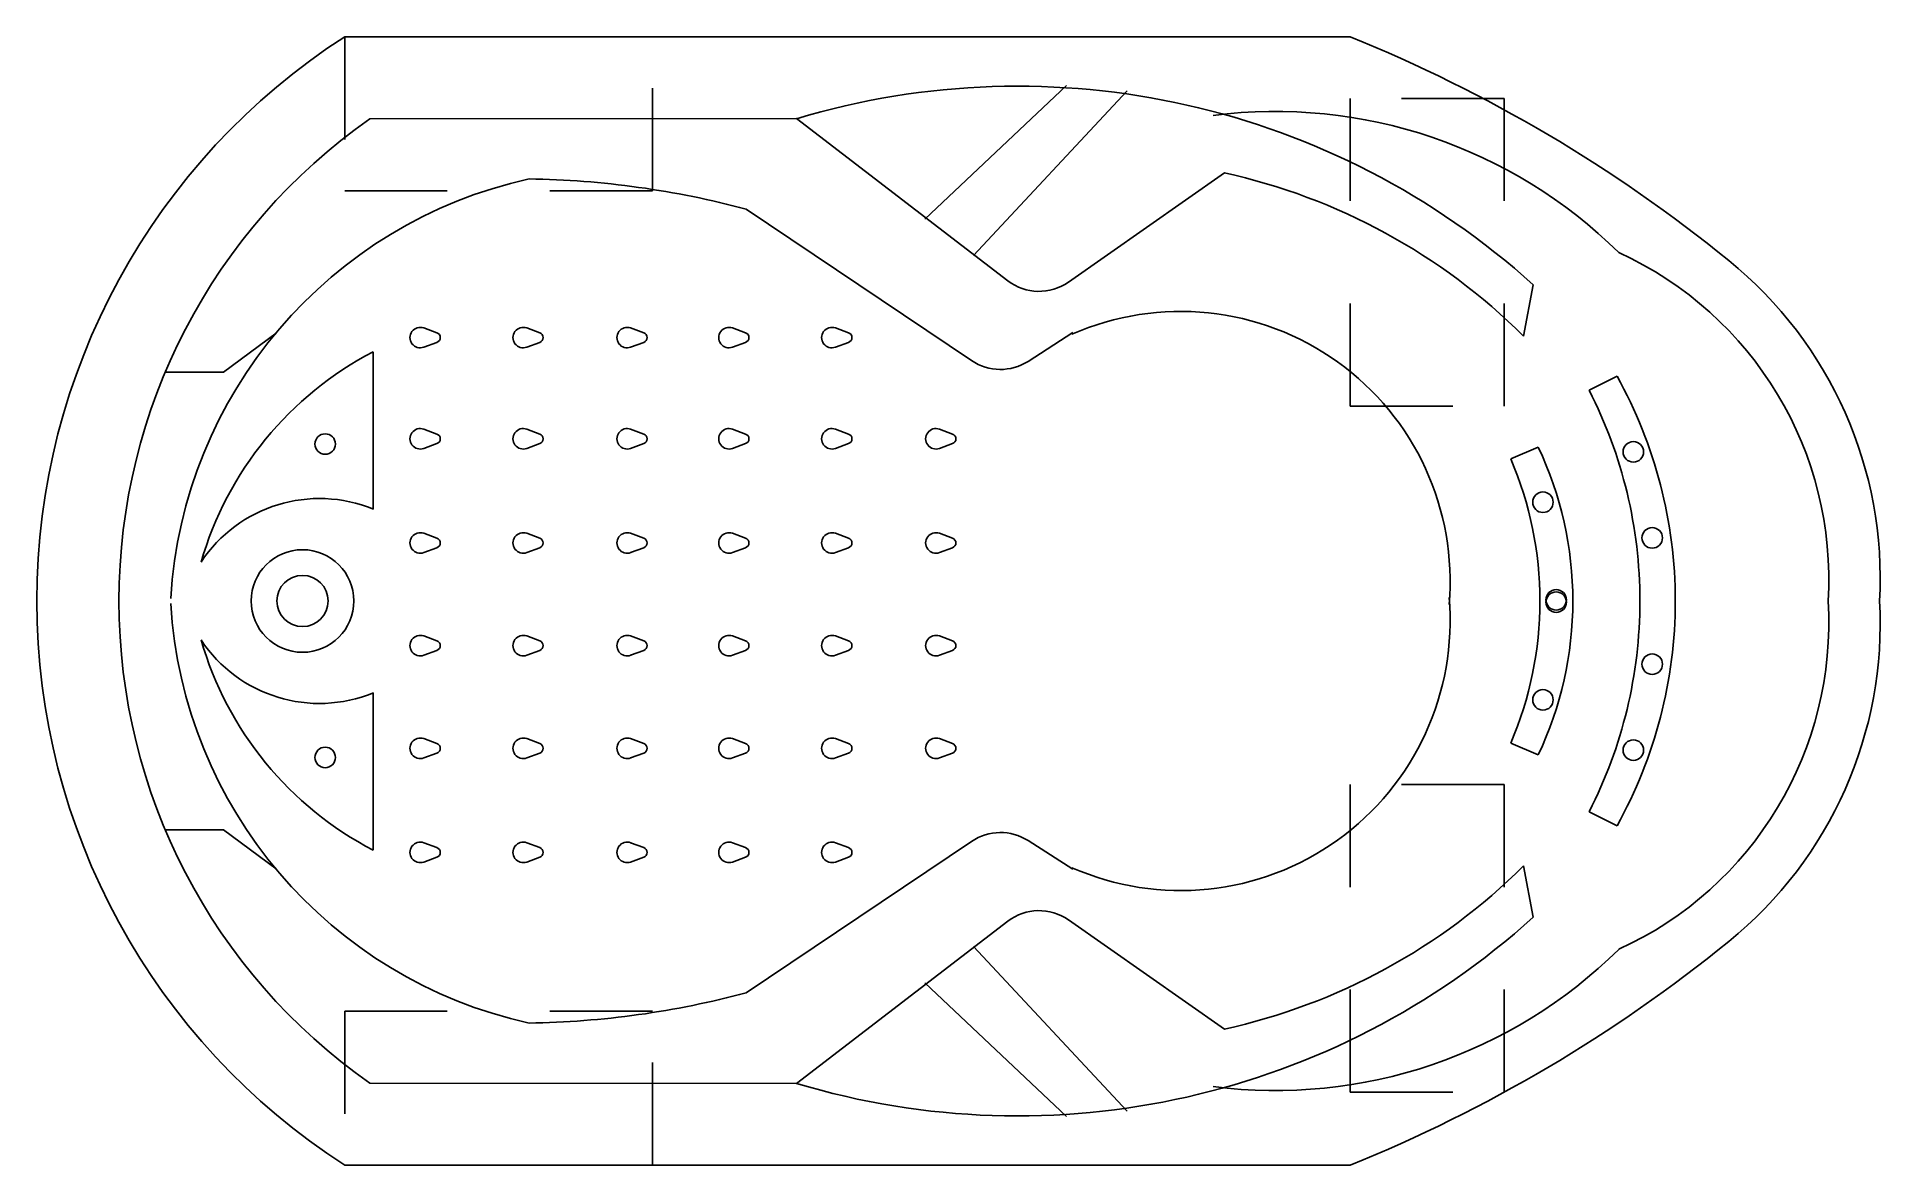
# Model space of a CAD drawing. Header units: millimetres. Extents: x 669.18 to 670.98, y 758.97 to 760.07.
import ezdxf

# ---------------------------------------------------------------- set-up
doc = ezdxf.new("R2010")
doc.units = ezdxf.units.MM
doc.linetypes.add('HIDDEN2', pattern=[0.1875, 0.125, -0.0625])
doc.layers.add('Acqualife', color=3, linetype='Continuous')

msp = doc.modelspace()

# ---------------------------------------------------------------- linework, layer by layer
at = {"layer": 'Acqualife'}
for p, q in [((670.4613, 760.0682), (669.4813, 760.0682)), ((670.4613, 758.9682), (669.4813, 758.9682))]:
    msp.add_line(p, q, dxfattribs=at)
at = {"layer": 'Acqualife', "color": 1, "linetype": 'HIDDEN2', "ltscale": 0.25}
for p, q in [((669.7813, 760.0682), (669.4813, 760.0682)), ((669.4813, 760.0682), (669.4813, 759.9182)), ((669.7813, 759.9182), (669.7813, 760.0682)), ((670.4613, 760.0082), (670.4613, 759.7082)), ((670.6113, 760.0082), (670.4613, 760.0082)), ((670.6113, 759.7082), (670.6113, 760.0082)), ((669.4813, 759.9182), (669.7813, 759.9182)), ((670.4613, 759.7082), (670.6113, 759.7082)), ((670.4613, 759.3393), (670.4613, 759.0393)), ((670.6113, 759.3393), (670.4613, 759.3393)), ((670.6113, 759.0393), (670.6113, 759.3393)), ((669.7813, 759.1182), (669.4813, 759.1182)), ((669.4813, 759.1182), (669.4813, 758.9682)), ((669.7813, 758.9682), (669.7813, 759.1182)), ((670.4613, 759.0393), (670.6113, 759.0393)), ((669.4813, 758.9682), (669.7813, 758.9682))]:
    msp.add_line(p, q, dxfattribs=at)
at = {"layer": 'Acqualife', "color": 2}
for p, q in [((669.9216, 759.9885), (669.5057, 759.9882)), ((670.6302, 759.7765), (670.6397, 759.8264)), ((670.7213, 759.7374), (670.6942, 759.7236)), ((670.6445, 759.6682), (670.6178, 759.6567)), ((670.6445, 759.3682), (670.6178, 759.3797)), ((670.7213, 759.2989), (670.6942, 759.3128)), ((670.6302, 759.2599), (670.6397, 759.21)), ((669.9216, 759.0479), (669.5057, 759.0482))]:
    msp.add_line(p, q, dxfattribs=at)
at = {"layer": 'Acqualife', "color": 1}
for p, q in [((669.5584, 759.7844), (669.5712, 759.7797)), ((669.6587, 759.7844), (669.6715, 759.7797)), ((669.76, 759.7844), (669.7728, 759.7797)), ((669.8592, 759.7844), (669.872, 759.7797)), ((669.9596, 759.7844), (669.9724, 759.7797)), ((669.5092, 759.6076), (669.5092, 759.7612)), ((669.5584, 759.7656), (669.5712, 759.7703)), ((669.6587, 759.7656), (669.6715, 759.7703)), ((669.76, 759.7656), (669.7728, 759.7703)), ((669.8592, 759.7656), (669.872, 759.7703)), ((669.9596, 759.7656), (669.9724, 759.7703)), ((669.5584, 759.6857), (669.5712, 759.681)), ((669.6587, 759.6857), (669.6715, 759.681)), ((669.76, 759.6857), (669.7728, 759.681)), ((669.8592, 759.6857), (669.872, 759.681)), ((669.9596, 759.6857), (669.9724, 759.681)), ((670.0609, 759.6857), (670.0737, 759.681)), ((669.5584, 759.6669), (669.5712, 759.6716)), ((669.6587, 759.6669), (669.6715, 759.6716)), ((669.76, 759.6669), (669.7728, 759.6716)), ((669.8592, 759.6669), (669.872, 759.6716)), ((669.9596, 759.6669), (669.9724, 759.6716)), ((670.0609, 759.6669), (670.0737, 759.6716)), ((669.5584, 759.5842), (669.5712, 759.5795)), ((669.6587, 759.5842), (669.6715, 759.5795)), ((669.76, 759.5842), (669.7728, 759.5795)), ((669.8592, 759.5842), (669.872, 759.5795)), ((669.9596, 759.5842), (669.9724, 759.5795)), ((670.0609, 759.5842), (670.0737, 759.5795)), ((669.5584, 759.5654), (669.5712, 759.5701)), ((669.6587, 759.5654), (669.6715, 759.5701)), ((669.76, 759.5654), (669.7728, 759.5701)), ((669.8592, 759.5654), (669.872, 759.5701)), ((669.9596, 759.5654), (669.9724, 759.5701)), ((670.0609, 759.5654), (670.0737, 759.5701)), ((669.5584, 759.4841), (669.5712, 759.4794)), ((669.5584, 759.4653), (669.5712, 759.47)), ((669.6587, 759.4841), (669.6715, 759.4794)), ((669.6587, 759.4653), (669.6715, 759.47)), ((669.76, 759.4841), (669.7728, 759.4794)), ((669.76, 759.4653), (669.7728, 759.47)), ((669.8592, 759.4841), (669.872, 759.4794)), ((669.8592, 759.4653), (669.872, 759.47)), ((669.9596, 759.4841), (669.9724, 759.4794)), ((669.9596, 759.4653), (669.9724, 759.47)), ((670.0609, 759.4841), (670.0737, 759.4794)), ((670.0609, 759.4653), (670.0737, 759.47)), ((669.5092, 759.4288), (669.5092, 759.2752)), ((669.5584, 759.384), (669.5712, 759.3793)), ((669.6587, 759.384), (669.6715, 759.3793)), ((669.76, 759.384), (669.7728, 759.3793)), ((669.8592, 759.384), (669.872, 759.3793)), ((669.9596, 759.384), (669.9724, 759.3793)), ((670.0609, 759.384), (670.0737, 759.3793)), ((669.5584, 759.3652), (669.5712, 759.3699)), ((669.6587, 759.3652), (669.6715, 759.3699)), ((669.76, 759.3652), (669.7728, 759.3699)), ((669.8592, 759.3652), (669.872, 759.3699)), ((669.9596, 759.3652), (669.9724, 759.3699)), ((670.0609, 759.3652), (670.0737, 759.3699)), ((669.5584, 759.2825), (669.5712, 759.2778)), ((669.6587, 759.2825), (669.6715, 759.2778)), ((669.76, 759.2825), (669.7728, 759.2778)), ((669.8592, 759.2825), (669.872, 759.2778)), ((669.9596, 759.2825), (669.9724, 759.2778)), ((669.5584, 759.2637), (669.5712, 759.2684)), ((669.6587, 759.2637), (669.6715, 759.2684)), ((669.76, 759.2637), (669.7728, 759.2684)), ((669.8592, 759.2637), (669.872, 759.2684)), ((669.9596, 759.2637), (669.9724, 759.2684))]:
    msp.add_line(p, q, dxfattribs=at)
at = {"layer": 'Acqualife', "color": 2}
for points in [[(670.1847, 760.0208), (670.0467, 759.8905)], [(670.2439, 760.0155), (670.094, 759.855)], [(669.4145, 759.7792), (669.3633, 759.7413), (669.3064, 759.7413)], [(669.4145, 759.2572), (669.3633, 759.2951), (669.3064, 759.2951)], [(670.2439, 759.0209), (670.094, 759.1814)], [(670.1847, 759.0156), (670.0467, 759.1459)]]:
    msp.add_lwpolyline(points, dxfattribs=at)
for points in [[(670.3387, 759.9355), (670.1867, 759.8291, -0.327483), (670.1276, 759.8304), (669.9216, 759.9885)], [(670.3387, 759.1009), (670.1867, 759.2073, 0.327483), (670.1276, 759.206), (669.9216, 759.0479)]]:
    msp.add_lwpolyline(points, format="xyb", dxfattribs=at)
at = {"layer": 'Acqualife', "color": 1}
for points in [[(670.1911, 759.7798), (670.1473, 759.7518, -0.299383), (670.0923, 759.7526), (669.8726, 759.9001)], [(670.1911, 759.2566), (670.1473, 759.2846, 0.299383), (670.0923, 759.2838), (669.8726, 759.1363)]]:
    msp.add_lwpolyline(points, format="xyb", dxfattribs=at)
for centre, radius in [((669.4623, 759.6712), 0.01), ((670.7372, 759.6636), 0.01), ((670.6491, 759.6145), 0.01), ((670.7556, 759.5797), 0.01), ((669.4402, 759.5182), 0.05), ((669.4402, 759.5182), 0.025), ((669.4402, 759.5182), 0.025), ((670.662, 759.5193), 0.01), ((670.662, 759.5171), 0.01), ((670.7556, 759.4566), 0.01), ((670.6491, 759.4218), 0.01), ((670.7372, 759.3728), 0.01), ((669.4623, 759.3657), 0.01)]:
    msp.add_circle(centre, radius, dxfattribs=at)
at = {"layer": 'Acqualife'}
for centre, radius, start, end in [((669.8355, 759.5182), 0.6542, 122.7791, 180), ((669.9201, 758.7322), 1.4415, 50.8533, 67.9467), ((670.5787, 759.5402), 0.3991, 356.8369, 50.9443), ((669.8355, 759.5182), 0.6542, 180, 237.2209), ((670.5787, 759.4962), 0.3991, 309.0557, 3.1631), ((669.9201, 760.3042), 1.4415, 292.0533, 309.1467)]:
    msp.add_arc(centre, radius, start, end, dxfattribs=at)
at = {"layer": 'Acqualife', "color": 2}
for centre, radius, start, end in [((670.1371, 759.2713), 0.7488, 47.8399, 106.7231), ((670.3882, 759.5195), 0.476, 45.3032, 97.3114), ((669.8355, 759.5182), 0.5742, 125.0573, 180), ((670.2117, 759.3562), 0.5931, 45.1274, 77.6428), ((670.5779, 759.5395), 0.3498, 356.5035, 65.4965), ((670.3266, 759.5182), 0.4515, 0, 29.0539), ((670.2921, 759.5182), 0.4515, 0, 27.063), ((670.3267, 759.5182), 0.3515, 0, 25.2628), ((670.2947, 759.5182), 0.3515, 0, 23.2111), ((669.8355, 759.5182), 0.5742, 180, 234.9427), ((670.2947, 759.5182), 0.3515, 336.7889, 0), ((670.3267, 759.5182), 0.3515, 334.7372, 0), ((670.2921, 759.5182), 0.4515, 332.937, 0), ((670.3266, 759.5182), 0.4515, 330.9461, 0), ((670.5779, 759.4969), 0.3498, 294.5035, 3.4965), ((670.2117, 759.6802), 0.5931, 282.3572, 314.8726), ((670.1371, 759.765), 0.7488, 253.2769, 312.1601), ((670.3882, 759.5169), 0.476, 262.6886, 314.6968)]:
    msp.add_arc(centre, radius, start, end, dxfattribs=at)
at = {"layer": 'Acqualife', "color": 1}
for centre, radius, start, end in [((669.757, 759.4941), 0.446, 102.439, 176.6079), ((669.6477, 759.0603), 0.8695, 75.0044, 89.1276), ((670.2959, 759.5378), 0.2627, 354.9621, 113.7653), ((669.5549, 759.775), 0.01, 69.8666, 290.1334), ((669.5695, 759.775), 0.005, 290.1334, 69.8666), ((669.6553, 759.775), 0.01, 69.8666, 290.1334), ((669.6698, 759.775), 0.005, 290.1334, 69.8666), ((669.7566, 759.775), 0.01, 69.8666, 290.1334), ((669.7711, 759.775), 0.005, 290.1334, 69.8666), ((669.8558, 759.775), 0.01, 69.8666, 290.1334), ((669.8703, 759.775), 0.005, 290.1334, 69.8666), ((669.9561, 759.775), 0.01, 69.8666, 290.1334), ((669.9707, 759.775), 0.005, 290.1334, 69.8666), ((669.6641, 759.4631), 0.3359, 117.4579, 163.9427), ((669.5549, 759.6763), 0.01, 69.8666, 290.1334), ((669.6553, 759.6763), 0.01, 69.8666, 290.1334), ((669.7566, 759.6763), 0.01, 69.8666, 290.1334), ((669.8558, 759.6763), 0.01, 69.8666, 290.1334), ((669.9561, 759.6763), 0.01, 69.8666, 290.1334), ((670.0575, 759.6763), 0.01, 69.8666, 290.1334), ((669.5695, 759.6763), 0.005, 290.1334, 69.8666), ((669.6698, 759.6763), 0.005, 290.1334, 69.8666), ((669.7711, 759.6763), 0.005, 290.1334, 69.8666), ((669.8703, 759.6763), 0.005, 290.1334, 69.8666), ((669.9707, 759.6763), 0.005, 290.1334, 69.8666), ((670.072, 759.6763), 0.005, 290.1334, 69.8666), ((669.4566, 759.48), 0.1381, 67.5726, 146.5934), ((669.5549, 759.5748), 0.01, 69.8666, 290.1334), ((669.5695, 759.5748), 0.005, 290.1334, 69.8666), ((669.6553, 759.5748), 0.01, 69.8666, 290.1334), ((669.6698, 759.5748), 0.005, 290.1334, 69.8666), ((669.7566, 759.5748), 0.01, 69.8666, 290.1334), ((669.7711, 759.5748), 0.005, 290.1334, 69.8666), ((669.8558, 759.5748), 0.01, 69.8666, 290.1334), ((669.8703, 759.5748), 0.005, 290.1334, 69.8666), ((669.9561, 759.5748), 0.01, 69.8666, 290.1334), ((669.9707, 759.5748), 0.005, 290.1334, 69.8666), ((670.0575, 759.5748), 0.01, 69.8666, 290.1334), ((670.072, 759.5748), 0.005, 290.1334, 69.8666), ((670.2959, 759.4986), 0.2627, 246.2347, 5.0379), ((669.757, 759.5423), 0.446, 183.3921, 257.561), ((669.6641, 759.5733), 0.3359, 196.0573, 242.5421), ((669.4566, 759.5564), 0.1381, 213.4066, 292.4274), ((669.5549, 759.4747), 0.01, 69.8666, 290.1334), ((669.5695, 759.4747), 0.005, 290.1334, 69.8666), ((669.6553, 759.4747), 0.01, 69.8666, 290.1334), ((669.6698, 759.4747), 0.005, 290.1334, 69.8666), ((669.7566, 759.4747), 0.01, 69.8666, 290.1334), ((669.7711, 759.4747), 0.005, 290.1334, 69.8666), ((669.8558, 759.4747), 0.01, 69.8666, 290.1334), ((669.8703, 759.4747), 0.005, 290.1334, 69.8666), ((669.9561, 759.4747), 0.01, 69.8666, 290.1334), ((669.9707, 759.4747), 0.005, 290.1334, 69.8666), ((670.0575, 759.4747), 0.01, 69.8666, 290.1334), ((670.072, 759.4747), 0.005, 290.1334, 69.8666), ((669.5549, 759.3746), 0.01, 69.8666, 290.1334), ((669.5695, 759.3746), 0.005, 290.1334, 69.8666), ((669.6553, 759.3746), 0.01, 69.8666, 290.1334), ((669.6698, 759.3746), 0.005, 290.1334, 69.8666), ((669.7566, 759.3746), 0.01, 69.8666, 290.1334), ((669.7711, 759.3746), 0.005, 290.1334, 69.8666), ((669.8558, 759.3746), 0.01, 69.8666, 290.1334), ((669.8703, 759.3746), 0.005, 290.1334, 69.8666), ((669.9561, 759.3746), 0.01, 69.8666, 290.1334), ((669.9707, 759.3746), 0.005, 290.1334, 69.8666), ((670.0575, 759.3746), 0.01, 69.8666, 290.1334), ((670.072, 759.3746), 0.005, 290.1334, 69.8666), ((669.5549, 759.2731), 0.01, 69.8666, 290.1334), ((669.5695, 759.2731), 0.005, 290.1334, 69.8666), ((669.6553, 759.2731), 0.01, 69.8666, 290.1334), ((669.6698, 759.2731), 0.005, 290.1334, 69.8666), ((669.7566, 759.2731), 0.01, 69.8666, 290.1334), ((669.7711, 759.2731), 0.005, 290.1334, 69.8666), ((669.8558, 759.2731), 0.01, 69.8666, 290.1334), ((669.8703, 759.2731), 0.005, 290.1334, 69.8666), ((669.9561, 759.2731), 0.01, 69.8666, 290.1334), ((669.9707, 759.2731), 0.005, 290.1334, 69.8666), ((669.6477, 759.9761), 0.8695, 270.8724, 284.9956)]:
    msp.add_arc(centre, radius, start, end, dxfattribs=at)

doc.saveas('drawing.dxf')
